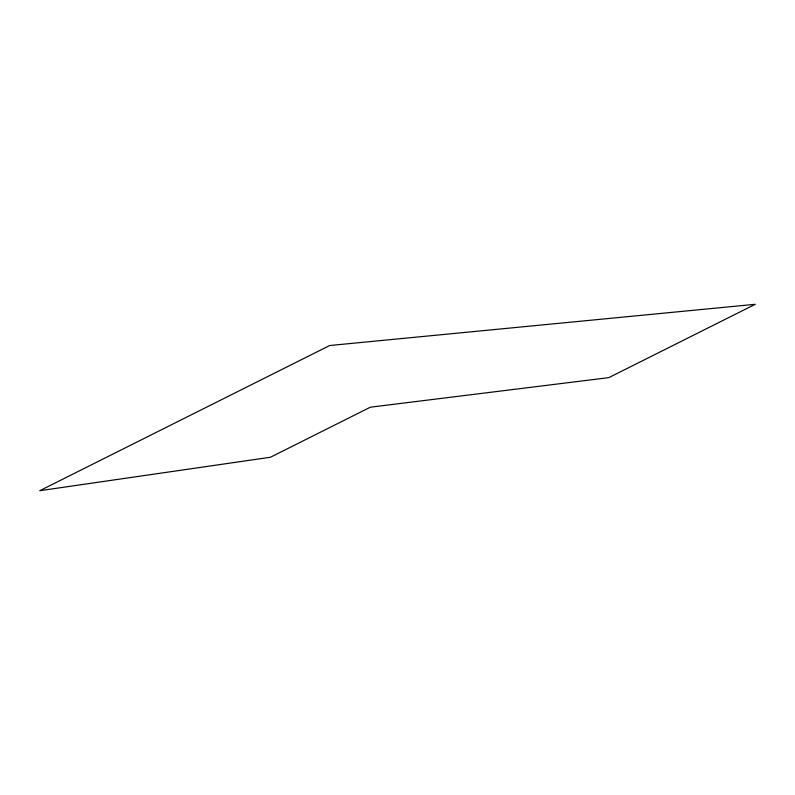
<?xml version="1.0" encoding="UTF-8"?>
<svg xmlns="http://www.w3.org/2000/svg" width="795" height="795" viewBox="0 0 795 795"><rect width="100%" height="100%" fill="white"/><g stroke="black" fill="none" stroke-linecap="round" stroke-linejoin="round"><path stroke-width="1.19" d="M329.696 345.517L39.75 490.704L270.409 457.254L370.361 407.199L608.791 377.635L755.25 304.296L329.696 345.517"/></g></svg>
